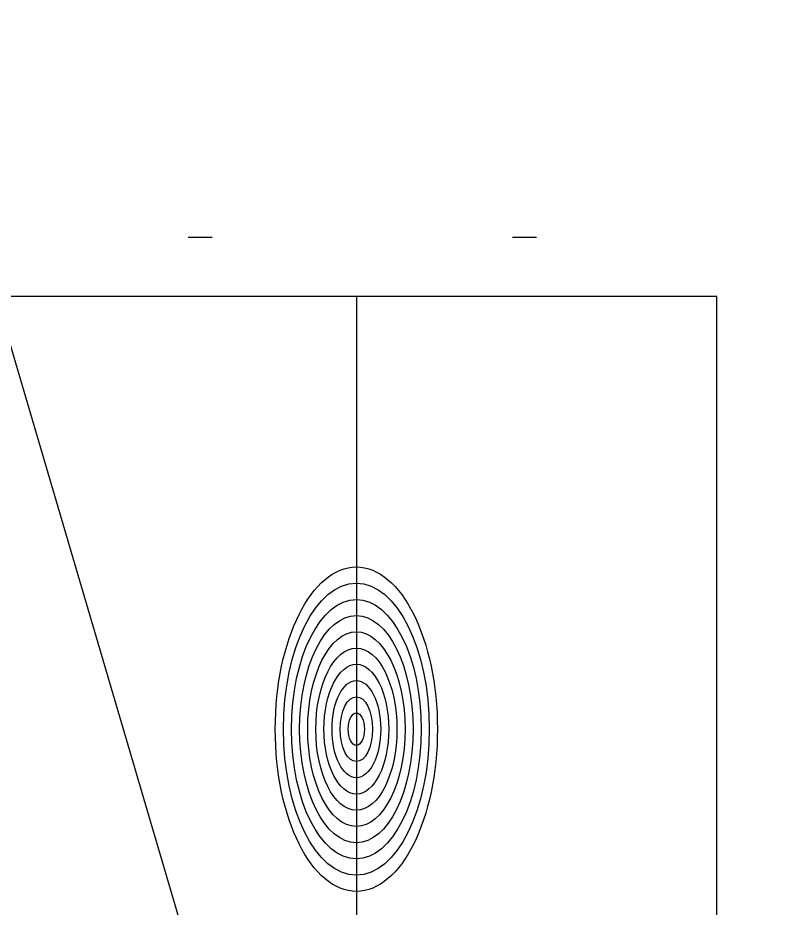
# Model space of a CAD drawing. Header units: millimetres. Extents: x -1499 to 6658, y -12483 to -6008.
# Drawn here: x 1422.098 to 1425.313, y -10999.85 to -10996.145 of the extents above; entities that cross this region are included whole.
import ezdxf

# ---------------------------------------------------------------- set-up
doc = ezdxf.new("R2010")
doc.units = ezdxf.units.MM
doc.linetypes.add('A-DOTLN01H', pattern=[0.125, 0, -0.125])
for name, color, linetype in [('CR-GRID', 56, 'A-DOTLN01H'), ('Layer', 7, 'Continuous'), ('종단지반선', 3, 'Continuous')]:
    doc.layers.add(name, color=color, linetype=linetype)

# ---------------------------------------------------------------- blocks, each defined once
blk = doc.blocks.new('TB-7')
at = {"layer": 'Layer'}
for points in [[(-1, 0), (-1, -0.8), (1, -0.8), (1, 0), (-1, 0)], [(0.5, 0), (0.5, -0.8)]]:
    blk.add_lwpolyline(points, dxfattribs=at)
for radius in [0.1125, 0.10125, 0.09, 0.07875, 0.0675, 0.05625, 0.045, 0.03375, 0.0225, 0.01125]:
    blk.add_circle((0.5, -0.3), radius, dxfattribs=at)

msp = doc.modelspace()

# ---------------------------------------------------------------- linework, layer by layer
at = {"layer": 'CR-GRID', "linetype": 'A-DOTLN01H', "ltscale": 10}
msp.add_line((236.1572, -10997.0576), (1436.1572, -10997.0576), dxfattribs=at)
at = {"layer": '종단지반선', "flags": 128}
msp.add_lwpolyline([(1436.1572, -11045.3756), (1416.1572, -10977.4316), (1405.0572, -10953.5576), (1402.2572, -10953.5576), (1396.1572, -10964.6636), (1376.1572, -11016.1976), (1366.2572, -11033.8976)], dxfattribs=at)

# ---------------------------------------------------------------- block references
at = {"xscale": 3, "yscale": 6, "zscale": 3}
msp.add_blockref('TB-7', (1422.0072, -10997.3052), dxfattribs=at)

doc.saveas('drawing.dxf')
